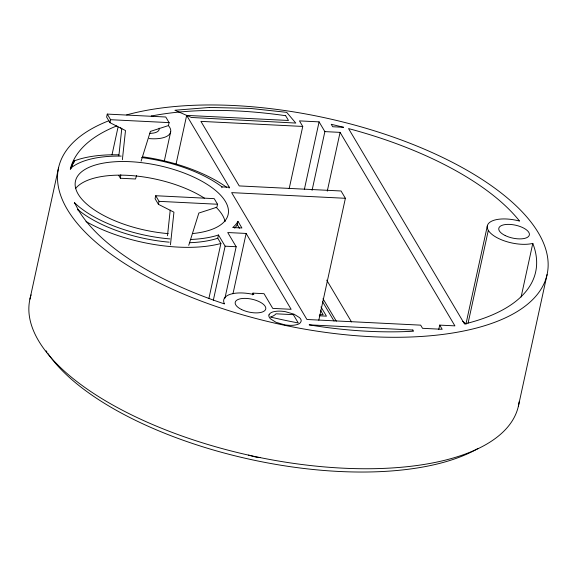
<?xml version="1.0" encoding="UTF-8"?>
<svg xmlns="http://www.w3.org/2000/svg" width="577" height="577" viewBox="0 0 577 577"><rect width="100%" height="100%" fill="white"/><g stroke="black" fill="none" stroke-linecap="round" stroke-linejoin="round"><path stroke-width="0.87" d="M118.862 155.855L121.783 128.469M136.583 175.603L135.516 179L120.405 178.25L120.781 174.716M122.382 159.699L125.49 130.546L109.955 122.677L106.622 117.066L107.272 114.095L165.765 117.008L169.097 122.62L168.448 125.584L150.395 131.412L141.098 161.156M167.496 235.726L170.229 210.107M170.453 244.872L173.937 212.185L158.401 204.316L155.069 198.704L155.718 195.733L214.211 198.647L217.543 204.251L216.894 207.222L198.841 213.05L188.744 245.34M29.925 299.138L58.58 167.683M70.286 169.249L70.459 168.441A89.853 37.974 12.3 0 1 121.206 156.093M73.87 162.635L74.253 160.896A99.619 42.099 12.3 0 1 118.754 154.831M74.339 203.537L74.52 202.729A89.853 37.974 12.3 0 0 169.905 238.914M78.155 210.771L78.335 209.956L74.52 202.729M109.955 122.677L110.596 119.706L107.272 114.095M112.039 154.665L118.069 126.99M164.337 160.889L170.648 131.945M158.401 204.316L159.043 201.344L155.718 195.733M176.1 163.832L186.66 115.4L288.486 120.47L285.665 115.71M221.849 187.713L222.022 186.898L229.307 187.258L229.127 188.073M208.953 298.237L220.89 243.501L217.76 238.229L218.467 234.983A89.853 37.974 12.3 0 1 190.396 239.469M213.331 300.242L225.117 246.184L218.467 234.983M234.716 228.167A89.853 37.974 12.3 0 0 237.248 224.568L237.955 221.323L241.907 227.98L232.74 227.526A89.853 37.974 12.3 0 0 237.955 221.323M224.943 298.172L236.159 246.732L227.735 232.538L246.134 233.447L291.14 309.301L272.741 308.385L264.021 293.686L252.978 293.138L252.603 294.883M232.985 293.751L246.134 233.447M289.164 188.708L302.745 126.435L299.449 120.889L319.088 121.87L324.873 131.614L312.063 190.374M304.367 189.4L319.088 121.87M327.274 191.131L340.084 132.371L324.873 131.614M318.807 320.199L345.385 198.293L341.05 190.987L239.224 185.924L200.919 121.372L302.745 126.435M438.744 329.496L439.703 325.111L454.914 325.868L340.084 132.371M465.949 324.014L487.363 225.795M468.091 323.106L488.315 230.353A27.35 11.554 12.3 0 1 519.552 221.078A238.308 100.715 12.3 0 0 348.551 128.584L464.514 323.985A238.308 100.715 12.3 0 0 532.795 243.4A27.35 11.554 12.3 0 1 488.315 230.353M521.103 297.018L532.795 243.4M518.42 406.02L547.075 274.565M70.704 168.859L74.253 160.896A238.315 100.715 12.3 0 0 70.589 168.938M110.596 119.706L169.097 122.62M345.385 198.293L231.644 192.631L306.921 319.485L420.662 325.147L422.544 328.313L442.184 329.294L439.703 325.111M159.043 201.344L217.543 204.251M225.117 246.184L236.159 246.732M319.824 314.602L323.163 314.768L320.408 310.13M319.276 315.792L326.452 316.153L320.978 306.928M248.514 455.102L255.748 457.049A17.88 7.559 12.3 0 0 260.342 457.561M326.712 280.133L351.516 321.923M322.983 298.72L336.304 321.165M322.55 301.706L334.033 321.057M186.66 115.4L229.307 187.258M237.248 224.568L239.441 228.268M252.978 293.138L253.815 294.544A27.35 11.554 12.3 0 0 224.475 303.92A238.308 100.715 12.3 0 1 78.328 209.956M118.739 175.444L120.405 178.25M220.89 243.501A99.619 42.099 12.3 0 1 85.959 221.496M143.139 156.886A99.619 42.099 12.3 0 1 226.689 187.301M70.459 168.441A238.308 100.715 12.3 0 1 116.799 125.901M285.658 115.71A238.308 100.715 12.3 0 0 151.217 116.056A27.35 11.554 12.3 0 1 152.898 116.59M462.783 321.367A238.308 100.715 12.3 0 1 466.093 323.971M141.639 157.571A89.853 37.974 12.3 0 1 222.022 186.898M168.664 125.916A27.35 11.554 12.3 0 1 149.147 138.581M121.682 128.736A27.35 11.554 12.3 0 1 120.369 127.553M217.76 238.229A89.853 37.974 12.3 0 1 189.682 242.715M169.205 242.16A89.853 37.974 12.3 0 1 77.578 209.379M75.486 188.614A78.133 33.019 12.3 0 1 204.359 198.106M216.166 207.323A78.133 33.019 12.3 0 1 225.102 221.618M159.187 128.137A15.629 6.607 12.3 0 1 149.522 133.359M126.63 114.902A250.029 105.663 12.3 0 1 536.134 229.264A250.029 105.663 12.3 0 1 260.681 319.73A250.029 105.663 12.3 0 1 108.981 120.701M168.21 233.606A78.133 33.019 12.3 0 1 76.539 178.026A78.133 33.019 12.3 0 1 195.113 177.745A78.133 33.019 12.3 0 1 192.653 233.555M519.149 401.758A250.029 105.663 12.3 0 1 251.139 455.707A250.029 105.663 12.3 0 1 31.093 294.883M478.001 448.488A242.21 102.367 12.3 0 1 249.278 459.169A242.21 102.367 12.3 0 1 47.862 353.434M46.975 352.107A242.21 102.367 12.3 0 1 46.11 350.787M268.969 314.898L268.86 315.475A14.187 5.994 12.3 0 0 270.541 318.879L275.965 322.291L284.576 324.808A17.88 7.559 12.3 0 0 293.679 325.233C296.419 324.858 300.545 324.296 301.201 321.021A14.187 5.994 12.3 0 0 299.513 317.617L294.097 314.205L285.478 311.695A17.88 7.559 12.3 0 0 276.383 311.263C273.714 311.638 270.173 312.099 268.969 314.898M209.639 107.445L174.896 110.25L191.405 117.47L295.785 123.067L286.704 112.349L250.129 108.397L209.639 107.445M343.582 127.286L332.698 126.745L331.241 124.286L343.582 127.286M293.347 314.667L276.008 313.801A27.35 11.554 12.3 0 1 270.498 317.04A238.308 100.715 12.3 0 0 298.259 322.94L293.347 314.667M412.836 330.015L309.149 324.851A238.308 100.715 12.3 0 0 413.536 331.198L412.836 330.015M505.207 235.553A15.629 6.607 12.3 0 0 529.347 234.976A15.629 6.607 12.3 0 0 507.688 224.381A15.629 6.607 12.3 0 0 505.207 235.553M241.604 309.553A15.629 6.607 12.3 0 0 265.745 308.983A15.629 6.607 12.3 0 0 244.085 298.388A15.629 6.607 12.3 0 0 241.604 309.553"/></g></svg>
